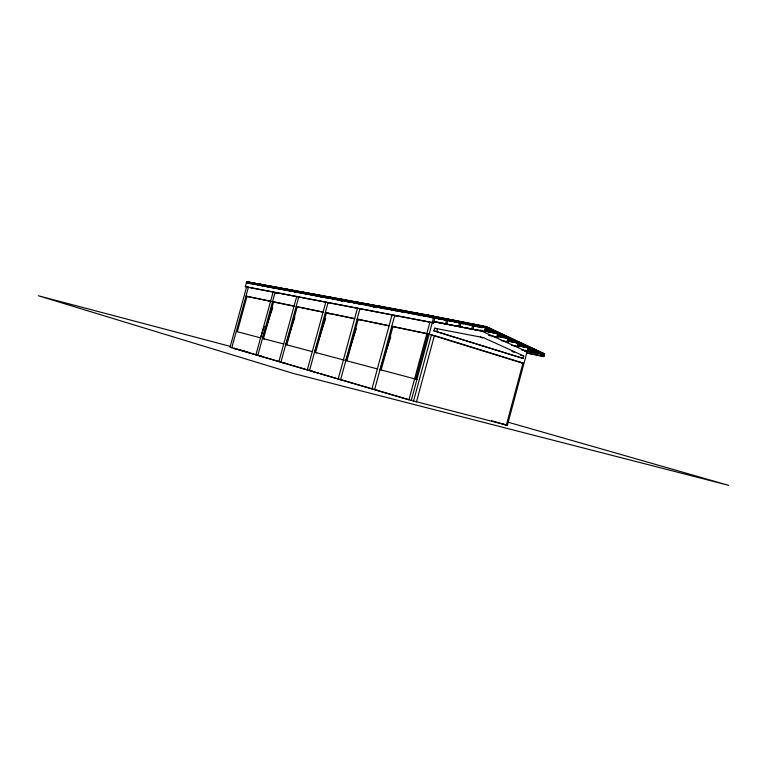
<?xml version="1.0" encoding="UTF-8"?>
<svg xmlns="http://www.w3.org/2000/svg" width="767" height="767" viewBox="0 0 767 767"><rect width="100%" height="100%" fill="white"/><g stroke="black" fill="none" stroke-linecap="round" stroke-linejoin="round"><path stroke-width="1.15" d="M259.898 285.151L247.866 282.85L248.009 281.978L246.36 281.671L286.532 289.543M275.947 288.104L256.82 284.509L256.964 283.627L255.267 283.311L255.123 284.193L254.702 283.215L253.014 282.898L252.87 283.78L252.458 282.793L250.78 282.486L250.636 283.368L250.224 282.39L248.566 282.083L247.866 282.85M292.917 291.259L273.09 287.529L273.244 286.618L271.46 286.292L271.307 287.203L270.713 287.088L270.866 286.187L269.102 285.861L268.949 286.762L268.364 286.647L268.508 285.755L266.753 285.429L266.6 286.321L266.015 286.216L266.168 285.324L264.423 284.998L264.27 285.89L263.695 285.784L263.838 284.893L262.113 284.576L261.959 285.468L261.384 285.362L261.537 284.471L259.812 284.154L259.668 285.036L259.093 284.931L259.236 284.049L257.53 283.732L257.386 284.615L256.82 284.509M273.685 287.644L273.838 286.733L275.631 287.059L275.478 287.97L276.082 288.085L276.235 287.174L278.047 287.51L277.894 288.421L278.498 288.536L278.651 287.615L280.473 287.951L280.319 288.871L280.923 288.986L281.077 288.066L282.918 288.402L282.764 289.322L283.378 289.437L283.531 288.517L332.763 298.075M285.372 288.852L285.219 289.782L285.842 289.897L285.995 288.967L287.855 289.312L287.702 290.242L288.325 290.357L288.478 289.427L290.357 289.773L290.194 290.703L309.724 294.355M290.194 290.703L290.827 290.818L290.981 289.888L292.869 290.233L292.716 291.172L293.349 291.287L293.502 290.348L295.4 290.703L295.247 291.642L295.88 291.757L296.043 290.818L297.96 291.172L297.797 292.112L298.44 292.227L298.603 291.287L300.53 291.642L300.367 292.591L301.019 292.706L301.172 291.767L303.118 292.122L302.965 293.071L303.617 293.186L303.77 292.246L305.736 292.601L305.573 293.55L306.225 293.675L306.388 292.726L308.363 293.09L308.2 294.039L326.033 297.51M308.861 294.164L309.024 293.205L311.009 293.579L310.856 294.528L311.517 294.653L311.68 293.694L361.688 303.406M313.684 294.068L313.521 295.027L314.192 295.151L314.355 294.192L316.378 294.557L316.215 295.525L316.886 295.65L317.049 294.681L319.082 295.065L318.919 296.033L319.599 296.158L319.762 295.19L321.814 295.563L321.651 296.532L322.341 296.666L322.504 295.688L324.566 296.072L324.403 297.05L342.887 300.635M325.093 297.174L325.266 296.196L370.25 304.988M327.346 296.58L327.173 297.558L327.873 297.692L328.036 296.704L330.136 297.097L329.973 298.075L330.673 298.21L330.845 297.222L332.955 297.615L332.792 298.603L333.492 298.727L333.664 297.74L335.793 298.133L335.63 299.13L336.339 299.255L336.512 298.267L338.659 298.66L338.487 299.657L359.109 303.569M339.206 299.792L339.378 298.794L341.536 299.197L341.373 300.194L342.092 300.328L342.264 299.331L344.45 299.724L344.278 300.731L345.006 300.865L345.179 299.859L347.374 300.271L347.202 301.278L347.94 301.412L348.113 300.405L350.327 300.808L350.155 301.824L350.893 301.958L351.065 300.952L391.285 308.737M353.299 301.354L353.127 302.371L353.875 302.514L354.057 301.498L356.3 301.91L356.128 302.927L363.376 304.307M374.948 306.484L362.964 304.202L363.146 303.166L411.745 312.6M365.447 303.598L365.274 304.624L366.051 304.767L366.223 303.732L368.543 304.163L368.371 305.199L369.148 305.343L369.33 304.307L371.669 304.739L371.496 305.774L388.016 308.919M371.496 305.774L372.283 305.928L372.455 304.882L374.823 305.324L374.641 306.359L375.437 306.512L375.609 305.467L377.997 305.899L377.815 306.953L378.61 307.097L378.793 306.052L381.199 306.493L381.017 307.548L381.822 307.692L382.004 306.637L384.43 307.088L384.248 308.142L404.334 311.948M385.053 308.296L385.235 307.241L387.68 307.682L387.498 308.746L388.313 308.9L388.495 307.835L428.82 315.726M390.959 308.286L390.777 309.36L391.601 309.513L391.793 308.439L394.276 308.9L394.085 309.973L394.919 310.127L395.101 309.053L397.613 309.513L397.421 310.587L398.265 310.74L398.447 309.667L400.978 310.136L400.786 311.21L416.644 314.317M478.503 326.033L475.272 324.537L414.736 312.668L412.119 312.188L411.927 313.281L411.064 313.118L411.246 312.025L408.658 311.546L408.466 312.639L407.613 312.476L407.795 311.392L405.225 310.913L405.043 311.996L404.18 311.843L404.372 310.76L401.822 310.29L401.64 311.373L400.786 311.21M429.578 316.589L414.544 313.761L414.736 312.668M425.369 314.623L425.167 315.736L426.068 315.899L426.26 314.786L428.974 315.285L428.782 316.407L486.105 327.643L544.302 354.785L544.666 353.817L486.393 326.589L422.684 314.125L422.492 315.237L421.601 315.074L421.792 313.962L419.127 313.473L418.935 314.575L418.053 314.412L418.245 313.31L415.609 312.831L415.417 313.924L414.544 313.761M433.528 316.129L433.326 317.25L432.415 317.078L432.607 315.956L429.875 315.458L429.683 316.57L428.782 316.407M488.521 335.342L496.719 336.934L497.658 333.444L498.847 333.827L497.908 337.327L493.219 336.406M501.196 340.558L507.045 341.708L507.975 338.237L509.154 338.621L508.214 342.082L504.705 341.392M511.359 345.236L517.207 346.406L518.137 342.964L519.288 343.338L518.367 346.78L514.858 346.07M523.065 358.41L523.727 355.974L483.411 337.624L434.592 328.218L433.892 330.798L523.065 358.41L433.892 330.798M433.777 321.747L481.935 331.219L527.111 351.708L507.361 425.311L413.576 400.988L431.447 334.939L434.41 335.562L523.008 363.012L506.335 425.139L503.315 424.256M521.378 349.838L527.217 351.027L528.127 347.614L529.268 347.978L528.358 351.391L523.679 350.442M526.43 352.868L542.806 356.224L543.257 354.546L544.369 354.91L543.918 356.578L526.363 352.973M429.923 322.236L408.936 399.789L230.042 347.25L246.59 286.992L433.604 322.936L434.956 317.941L246.389 282.745L245.325 286.609L246.475 286.954M415.772 379.128L428.015 333.885M413.576 400.988L411.265 400.393L432.204 322.965M245.325 286.609L432.3 322.514L433.652 317.519M416.481 401.841L434.41 335.562M436.864 331.402L437.564 328.803L434.592 328.218M446.557 320.079L445.579 323.703L446.854 324.115L447.842 320.491L431.447 317.289M458.762 326.291L459.73 322.696L460.986 323.108L460.018 326.704L433.854 321.469M466.835 324.058L467.113 323.032L466.825 324.048L467.736 324.22M470.439 324.729L470.727 323.693L470.43 324.719L471.35 324.892M472.664 325.275L471.705 328.832L472.942 329.235L473.901 325.678L458.541 322.639M474.083 325.4L474.361 324.364L474.064 325.4L478.196 327.058M477.745 326.08L478.023 325.045L477.726 326.08L481.877 327.749M430.862 316.934L478.666 326.253L478.944 325.218L483.258 327.221M481.446 326.771L481.724 325.726L481.427 326.771L482.376 326.943L482.654 325.898L491.273 329.925M485.453 326.416L485.166 327.471L543.343 354.584L543.707 353.616L485.453 326.416L485.156 327.461L486.105 327.643L486.393 326.589L486.086 327.634M449.443 324.681L484.418 331.334L485.367 327.797L486.585 328.199L485.636 331.728L480.947 330.836M309.513 370.586L328.046 302.649M315.611 352.513L326.426 312.869L354.575 318.688M338.199 379.013L357.451 308.305M340.615 379.723L359.915 308.785M346.943 360.845L358.208 319.446L389.08 325.831M371.947 388.927L392.023 314.949M374.584 389.694L394.727 315.477M381.161 369.934L392.915 326.627L429.156 334.239M231.787 347.767L248.393 287.337M237.3 331.708L246.984 296.436L271.633 301.536M255.9 354.843L273.1 292.093M257.798 355.409L275.046 292.467M263.503 338.669L273.57 301.939L294.001 306.167M278.9 361.602L296.676 296.618M280.933 362.197L298.756 297.021M286.82 344.862L297.222 306.829L322.993 312.159M307.299 369.943L325.783 302.217M478.646 326.253L478.944 325.218M482.357 326.943L482.654 325.898M390.719 337.068L380.029 369.627L416.922 379.444L414.611 378.812M356.319 328.832L345.831 360.538L377.383 368.927M316.694 352.81L314.528 352.216L325.649 318.775M294.854 317.356L285.755 344.575L312.303 351.631M264.337 326.617L260.55 337.873L236.284 331.43M264.548 338.956L262.467 338.381L272.707 307.893M543.707 353.616L540.86 353.041L540.495 354.009L509.269 339.474M525.568 350.97L525.932 350.02M529.623 350.768L529.249 351.717L527.111 350.73M356.128 302.927L356.885 303.07L357.058 302.054L359.33 302.466L359.157 303.492L359.915 303.627L360.087 302.61L362.379 303.032L362.197 304.058L362.964 304.202M251.049 283.742L246.389 282.745M258.076 285.056L280.329 289.188M282.678 289.629L301.421 293.109M303.761 293.55L321.335 296.81M323.674 297.251L330.702 298.555M336.56 299.648L342.418 300.731M344.757 301.172L350.615 302.256M352.954 302.697L358.812 303.78M361.161 304.221L363.5 304.652M365.84 305.093L388.102 309.226M390.441 309.667L404.497 312.274M410.355 313.367L412.704 313.799M415.043 314.24L429.098 316.848M339.829 300.386L342.178 300.827L339.628 300.252M372.704 306.512L375.092 306.944M382.1 308.257L384.44 308.689M402.052 311.968L404.401 312.409M418.59 315.045L420.939 315.477M434.927 318.084L459.73 322.696M339.599 300.482L342.168 300.971M372.57 306.627L375.111 307.107M418.638 315.218L420.987 315.659M431.581 317.624L436.289 318.506M438.638 318.947L440.987 319.379M453.93 321.795L456.288 322.226M449.309 321.085L451.648 321.526M458.676 322.84L463.364 323.712M465.444 324.086L485.367 327.797M460.785 323.386L463.124 323.818M465.473 324.259L467.822 324.7M473.68 325.793L483.066 327.538M460.133 326.301L462.482 326.752M480.065 330.098L482.414 330.539M484.763 330.989L497.658 333.444M484.773 331.143L494.159 332.936M496.498 333.377L498.847 333.827M433.959 321.661L447.094 324.23M444.687 323.847L447.046 324.297M456.346 326.138L458.819 326.541M464.706 327.662L478.598 330.385M395.168 315.831L396.97 316.177M498.608 336.425L507.975 338.237M498.598 336.579L509.154 338.621M364.91 304.624L367.24 305.103M372.589 306.119L374.9 306.57M381.813 307.931L384.114 308.382M395.647 310.645L393.337 310.194L395.81 310.577M372.676 306.206L375.168 306.829M382.081 308.046L384.43 308.507M288.325 289.916L290.655 290.377M292.371 290.693L294.71 291.153M344.306 300.798L346.789 301.306M356.521 303.224L359.052 303.809M372.781 306.417L375.236 306.925M327.404 297.663L329.791 298.181M332.006 298.564L334.585 299.159M339.589 300.079L342.782 300.76M315.237 295.468L317.557 295.918M318.919 296.225L321.546 296.714M323.549 297.136L326.128 297.711M331.996 298.756L334.316 299.216M294.605 291.613L296.954 292.074M318.89 296.426L321.411 296.896M261.595 285.468L267.52 286.647M269.792 287.079L272.343 287.644M275.161 292.716L277.51 293.176M507.601 340.893L518.137 342.964M401.822 310.29L464.428 322.533M434.227 316.742L440.335 317.998M442.31 318.334L451.83 320.184M377.997 305.899L424.247 314.949M425.493 315.275L428.417 315.726M413.26 312.907L415.589 313.367M392.781 309.101L399.377 310.328M404.784 311.383L407.095 311.843M408.619 312.159L410.939 312.61M339.378 298.794L391.007 308.823M371.851 305.247L374.306 305.755M375.945 306.014L381.889 307.212M367.268 304.48L369.579 304.94M418.897 314.652L421.265 315.227M422.665 315.4L424.985 315.86M431.639 317.231L436.586 318.142M438.58 318.602L444.707 319.734M449.299 320.683L451.667 321.105M454.812 321.757L459.51 322.639M460.948 322.936L464.16 323.559M300.53 291.642L341.44 299.561M342.676 299.907L353.136 301.872M354.996 302.227L357.336 302.687M418.609 314.815L421.131 315.352M334.22 298.334L336.857 298.823M338.189 299.12L340.836 299.609M393.5 309.993L395.935 310.443M271.46 286.292L323.971 296.474M325.783 296.829L328.132 297.289M377.268 306.934L379.579 307.394M381.084 307.72L384.219 308.305M257.53 283.732L303.895 292.697M308.976 293.732L311.527 294.173M313.176 294.528L315.496 294.979M248.566 282.083L295.218 291.163M300.587 292.198L302.879 292.649M507.581 341.037L519.288 343.338M517.61 345.514L528.127 347.614M517.572 345.649L529.268 347.978M524.532 350.74L544.302 354.785M524.465 350.855L526.804 351.334M529.153 351.804L538.511 353.712M540.86 354.191L544.369 354.91M524.82 351.238L527.111 351.708M270.598 301.23L245.977 296.139L247.99 296.733M294.087 306.081L272.534 301.623L274.605 302.246M296.167 306.512L323.089 312.073M325.352 312.543L354.651 318.602M389.099 325.716L357.106 319.11L359.311 319.781M391.793 326.272L426.864 333.53L521.934 362.964M520.649 355.332L523.727 355.974M519.93 362.34L523.008 363.012M230.388 346.406L38.35 295.755L293.732 373.567L728.65 485.329L508.684 422.368M247.981 351.976L233.83 348.304L261.969 356.502L260.061 355.946M262.467 338.381L283.704 344.028M314.528 352.216L344.517 360.193M491.609 420.747L507.361 425.311M234.108 348.323L235.862 348.841M283.148 362.714L285.19 363.318L259.888 355.955M313.866 371.727L283.061 362.753M378.246 390.624L311.69 371.161M376.856 390.288L411.265 400.393M327.509 313.195L329.791 313.885M432.3 322.514L433.604 322.936M527.217 351.027L528.358 351.391M542.806 356.224L543.918 356.578M507.045 341.708L508.214 342.082M517.207 346.406L518.367 346.78M484.418 331.334L485.636 331.728M496.719 336.934L497.908 337.327M480.372 337.02L482.548 338.007M511.934 351.372L514.111 352.36M469.088 323.693L471.235 324.681M465.502 323.022L468.714 324.508M460.881 321.872L463.019 322.859M485.732 328.775L494.341 332.782M498.646 334.786L504.024 337.288M508.329 339.292L514.791 342.293M519.096 344.297L525.548 347.307M528.779 348.803L538.463 353.319M487.103 330.031L490.324 331.536M508.607 340.03L510.755 341.027M529.038 349.522L533.333 351.516L532.969 352.475L527.6 349.982M486.173 329.752L493.699 333.252M498.004 335.246L503.382 337.748M507.677 339.743L513.056 342.245M518.434 344.747L523.813 347.24M528.108 349.244L536.718 353.242L537.082 352.283L529.546 348.774M486.326 330.078L490.631 332.073M498.147 335.572L500.305 336.569M507.821 340.059L509.978 341.066M518.578 345.054L520.726 346.061M528.252 349.551L535.778 353.05M472.702 324.364L474.85 325.352M484.639 330.05L490.008 332.542M517.936 345.505L520.084 346.502M484.802 330.376L486.949 331.373M527.744 350.298L532.039 352.293M493.43 330.922L517.15 341.986M519.297 342.993L525.769 346.003M527.926 347.01L540.86 353.041M486.479 328.727L494.015 332.236M502.634 336.243L504.782 337.24M509.096 339.244L514.475 341.756M518.78 343.76L522.011 345.265M485.588 328.449L507.112 338.468M475.272 324.537L474.994 325.572L475.272 324.537"/></g></svg>
